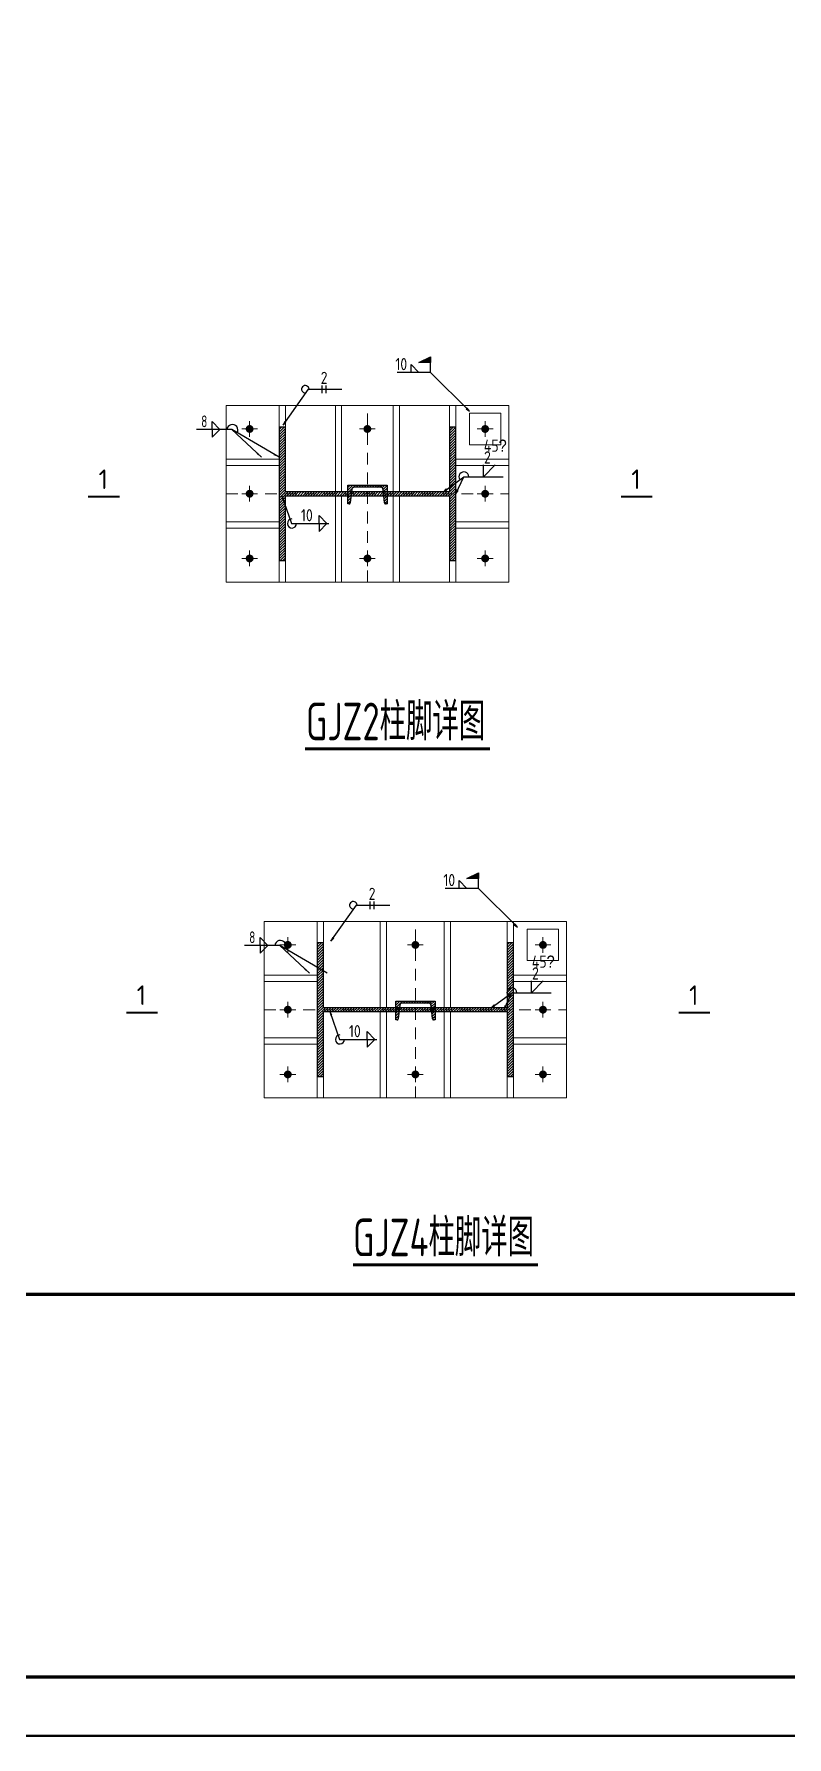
# Model space of a CAD drawing. Extents: x 447413 to 2975780, y -1432727 to 1301644.
# Drawn here: x 2687160 to 2706339, y 51920 to 95316 of the extents above; entities that cross this region are included whole.
import ezdxf
from ezdxf.enums import TextEntityAlignment as Align

# ---------------------------------------------------------------- set-up
doc = ezdxf.new("R2010")
doc.units = 0
doc.header["$LTSCALE"] = 1000
doc.header["$MEASUREMENT"] = 0
doc.linetypes.add('线型2', pattern=[5, 3, -2])
doc.linetypes.add('线型4', pattern=[500, 150, -100, 150, -100])
for name, color, linetype in [('10', 7, 'Continuous'), ('COLU_DE_NUM', 7, 'Continuous'), ('DIM_SYMB', 3, 'Continuous'), ('图框', 253, 'Continuous'), ('焊缝标注', 253, 'Continuous'), ('螺栓孔标注', 253, 'Continuous'), ('钢板标注', 253, 'Continuous')]:
    doc.layers.add(name, color=color, linetype=linetype)
doc.layers.add('20', color=2, linetype='Continuous', lineweight=18)
doc.layers.add('THICK', color=6, linetype='Continuous', lineweight=0)
doc.styles.add('PkpmHz', font='Pkpmeng', dxfattribs={"width": 0.6, "bigfont": 'hztxt'})
doc.styles.add('TSSD_Dimension', font='sysz.shx', dxfattribs={"width": 0.7, "bigfont": 'syfs.shx'})
doc.styles.add('TSSD_Label', font='Tssdeng.shx', dxfattribs={"width": 0.7, "bigfont": 'hztxt.shx'})
doc.dimstyles.new('TSSD_20_150', dxfattribs={"dimtxt": 525, "dimasz": 150, "dimexe": 150, "dimexo": 225, "dimgap": 150, "dimtad": 1, "dimdec": 0, "dimlfac": 0.133333, "dimzin": 0, "dimdsep": 46, "dimtxsty": 'TSSD_Dimension', "dimblk": 'ARCHTICK', "dimcen": 0, "dimdle": 112.5, "dimclrt": 7, "dimadec": 0, "dimazin": 0, "dimtfac": 1, "dimtdec": 0, "dimtix": 1, "dimtmove": 2, "dimatfit": 3, "dimfxl": 0, "dimtolj": 1, "dimtzin": 0, "dimarcsym": 0})

# ---------------------------------------------------------------- blocks, each defined once
blk = doc.blocks.new('A$C6B0021A6')
at = {"layer": '图框', "color": 2, "const_width": 40, "elevation": -84000}
blk.add_lwpolyline([(20, 84120), (118920, 84120), (118920, 20), (20, 20)], close=True, dxfattribs=at)
at = {"layer": '图框', "color": 153, "const_width": 58, "elevation": -84000}
for points in [[(111420, 1020), (2520, 1020), (2520, 83120), (111420, 83120)], [(111420, 83120), (117920, 83120), (117920, 1020), (111420, 1020)]]:
    blk.add_lwpolyline(points, close=True, dxfattribs=at)
blk = doc.blocks.new('KJ')
h = blk.add_hatch()
h.set_pattern_fill('ANSI31', color=256, scale=30)
h.set_pattern_definition([(45, (-174820.64, -8891.34), (-33.6759605, 33.6759605), [])])
edge = h.paths.add_edge_path()
edge.add_line((468524, 32240), (468484, 31892))
edge.add_arc((468461, 31888), 22.7, -93.7607, 9.4632, ccw=False)
edge.add_line((468460, 31866), (468423, 31866))
edge.add_line((468423, 31866), (468423, 32346))
edge.add_line((468423, 32346), (469423, 32346))
edge.add_line((469423, 32346), (469423, 31866))
edge.add_line((469423, 31866), (469385, 31866))
edge.add_arc((469384, 31888), 22.7, 170.5368, 273.7607, ccw=False)
edge.add_line((469362, 31892), (469321, 32240))
edge.add_arc((469259, 32230), 62.8, 9.2643, 86.591)
edge.add_line((469263, 32293), (468582, 32293))
edge.add_arc((468586, 32230), 62.8, 93.409, 170.881)
at = {"layer": '10', "color": 1, "linetype": '线型4'}
blk.add_lwpolyline([(468524, 32240), (468484, 31892, -0.483548), (468460, 31866), (468423, 31866), (468423, 32346), (469423, 32346), (469423, 31866), (469385, 31866, -0.483548), (469362, 31892), (469321, 32240, 0.350816), (469263, 32293), (468582, 32293, 0.351528), (468524, 32240)], format="xyb", dxfattribs=at)
blk = doc.blocks.new('_ArchTick')
at = {"color": 0, "linetype": 'ByBlock', "const_width": 0.4}
blk.add_lwpolyline([(-0.5, -0.5), (0.5, 0.5)], dxfattribs=at)

msp = doc.modelspace()

# ---------------------------------------------------------------- hatches: boundary and pattern name
h = msp.add_hatch()
h.set_pattern_fill('ANSI31', color=256, scale=30)
h.set_pattern_definition([(45, (2242921.61, 367617.81), (-33.6759605, 33.6759605), [])])
h.paths.add_polyline_path([(2697741.5, 83652.4), (2693561.5, 83652.4), (2693561.5, 85302.4), (2693401.5, 85302.4), (2693401.5, 81902.4), (2693561.5, 81902.4), (2693561.5, 83552.4), (2697741.5, 83552.4), (2697741.5, 81902.4), (2697901.5, 81902.4), (2697901.5, 85302.4), (2697741.5, 85302.4)])
h = msp.add_hatch()
h.set_pattern_fill('ANSI31', color=256, scale=30)
h.set_pattern_definition([(45, (2244144.28, 354469.284), (-33.6759605, 33.6759605), [])])
h.paths.add_polyline_path([(2699214.1, 70503.9), (2694534.1, 70503.9), (2694534.1, 72153.9), (2694374.1, 72153.9), (2694374.1, 68753.9), (2694534.1, 68753.9), (2694534.1, 70403.9), (2699214.1, 70403.9), (2699214.1, 68753.9), (2699374.1, 68753.9), (2699374.1, 72153.9), (2699214.1, 72153.9)])
at = {"layer": '焊缝标注'}
for points in [[(2697262.7, 86943.5), (2696962.7, 86943.5), (2697262.7, 87093.5)], [(2698251.5, 85702.4), (2698191.5, 85783.8), (2698170.2, 85762.6)], [(2693501.5, 85352.4), (2693572.4, 85424.4), (2693548.2, 85442.1)], [(2693472.9, 83552.4), (2693497.9, 83454.5), (2693525.6, 83466.1)], [(2697586.1, 83652.4), (2697675.1, 83700.4), (2697657.1, 83724.4)], [(2697901.5, 83602.4), (2697960.2, 83684.8), (2697933.4, 83698.4)], [(2698485.4, 73795), (2698185.4, 73795), (2698485.4, 73945)], [(2699474.1, 72553.9), (2699414.1, 72635.3), (2699392.9, 72614.1)], [(2694724.1, 72203.9), (2694795.1, 72275.9), (2694770.8, 72293.6)], [(2694695.5, 70403.9), (2694720.6, 70305.9), (2694748.3, 70317.6)], [(2698808.7, 70503.9), (2698897.7, 70551.9), (2698879.7, 70575.9)], [(2699124.1, 70453.9), (2699182.8, 70536.2), (2699156.1, 70549.8)]]:
    msp.add_hatch(color=256, dxfattribs=at).paths.add_polyline_path(points)

# ---------------------------------------------------------------- linework, layer by layer
at = {"layer": '10', "linetype": '线型2', "lineweight": 18, "ltscale": 0.1}
for p, q in [((2695651.5, 81347.4, 252000), (2695651.5, 85857.4, 252000)), ((2692046.5, 83602.4, 252000), (2699256.5, 83602.4, 252000)), ((2696874.1, 68198.9, 252000), (2696874.1, 72708.9, 252000)), ((2693019.1, 70453.9, 252000), (2700729.1, 70453.9, 252000))]:
    msp.add_line(p, q, dxfattribs=at)
at = {"layer": '10', "lineweight": 18, "ltscale": 0.1}
for p, q in [((2692451.5, 85252.4, 252000), (2692851.5, 85252.4, 252000)), ((2692651.5, 85052.4, 252000), (2692651.5, 85452.4, 252000)), ((2695451.5, 85252.4, 252000), (2695851.5, 85252.4, 252000)), ((2695651.5, 85052.4, 252000), (2695651.5, 85452.4, 252000)), ((2698451.5, 85252.4, 252000), (2698851.5, 85252.4, 252000)), ((2698651.5, 85052.4, 252000), (2698651.5, 85452.4, 252000)), ((2692651.5, 83402.4, 252000), (2692651.5, 83802.4, 252000)), ((2698651.5, 83402.4, 252000), (2698651.5, 83802.4, 252000)), ((2692451.5, 83602.4, 252000), (2692851.5, 83602.4, 252000)), ((2698451.5, 83602.4, 252000), (2698851.5, 83602.4, 252000)), ((2692651.5, 81752.4, 252000), (2692651.5, 82152.4, 252000)), ((2695651.5, 81752.4, 252000), (2695651.5, 82152.4, 252000)), ((2698651.5, 81752.4, 252000), (2698651.5, 82152.4, 252000)), ((2692451.5, 81952.4, 252000), (2692851.5, 81952.4, 252000)), ((2695451.5, 81952.4, 252000), (2695851.5, 81952.4, 252000)), ((2698451.5, 81952.4, 252000), (2698851.5, 81952.4, 252000)), ((2693424.1, 72103.9, 252000), (2693824.1, 72103.9, 252000)), ((2693624.1, 71903.9, 252000), (2693624.1, 72303.9, 252000)), ((2696674.1, 72103.9, 252000), (2697074.1, 72103.9, 252000)), ((2696874.1, 71903.9, 252000), (2696874.1, 72303.9, 252000)), ((2699924.1, 72103.9, 252000), (2700324.1, 72103.9, 252000)), ((2700124.1, 71903.9, 252000), (2700124.1, 72303.9, 252000)), ((2693424.1, 70453.9, 252000), (2693824.1, 70453.9, 252000)), ((2693624.1, 70253.9, 252000), (2693624.1, 70653.9, 252000)), ((2699924.1, 70453.9, 252000), (2700324.1, 70453.9, 252000)), ((2700124.1, 70253.9, 252000), (2700124.1, 70653.9, 252000)), ((2693624.1, 68603.9, 252000), (2693624.1, 69003.9, 252000)), ((2696874.1, 68603.9, 252000), (2696874.1, 69003.9, 252000)), ((2700124.1, 68603.9, 252000), (2700124.1, 69003.9, 252000)), ((2693424.1, 68803.9, 252000), (2693824.1, 68803.9, 252000)), ((2696674.1, 68803.9, 252000), (2697074.1, 68803.9, 252000)), ((2699924.1, 68803.9, 252000), (2700324.1, 68803.9, 252000))]:
    msp.add_line(p, q, dxfattribs=at)
at = {"layer": '10', "color": 1, "const_width": 100, "elevation": 252000}
for points in [[(2692701.5, 85252.4, 1), (2692601.5, 85252.4, 1)], [(2695701.5, 85252.4, 1), (2695601.5, 85252.4, 1)], [(2698701.5, 85252.4, 1), (2698601.5, 85252.4, 1)], [(2692701.5, 83602.4, 1), (2692601.5, 83602.4, 1)], [(2698701.5, 83602.4, 1), (2698601.5, 83602.4, 1)], [(2692701.5, 81952.4, 1), (2692601.5, 81952.4, 1)], [(2695701.5, 81952.4, 1), (2695601.5, 81952.4, 1)], [(2698701.5, 81952.4, 1), (2698601.5, 81952.4, 1)], [(2693674.1, 72103.9, 1), (2693574.1, 72103.9, 1)], [(2696924.1, 72103.9, 1), (2696824.1, 72103.9, 1)], [(2700174.1, 72103.9, 1), (2700074.1, 72103.9, 1)], [(2693674.1, 70453.9, 1), (2693574.1, 70453.9, 1)], [(2700174.1, 70453.9, 1), (2700074.1, 70453.9, 1)], [(2693674.1, 68803.9, 1), (2693574.1, 68803.9, 1)], [(2696924.1, 68803.9, 1), (2696824.1, 68803.9, 1)], [(2700174.1, 68803.9, 1), (2700074.1, 68803.9, 1)]]:
    msp.add_lwpolyline(points, format="xyb", close=True, dxfattribs=at)
at = {"layer": '10', "color": 3, "ltscale": 0.1, "elevation": 252000}
for points in [[(2697741.5, 83652.4), (2693561.5, 83652.4), (2693561.5, 85302.4), (2693401.5, 85302.4), (2693401.5, 81902.4), (2693561.5, 81902.4), (2693561.5, 83552.4), (2697741.5, 83552.4), (2697741.5, 81902.4), (2697901.5, 81902.4), (2697901.5, 85302.4), (2697741.5, 85302.4)], [(2699214.1, 70503.9), (2694534.1, 70503.9), (2694534.1, 72153.9), (2694374.1, 72153.9), (2694374.1, 68753.9), (2694534.1, 68753.9), (2694534.1, 70403.9), (2699214.1, 70403.9), (2699214.1, 68753.9), (2699374.1, 68753.9), (2699374.1, 72153.9), (2699214.1, 72153.9)]]:
    msp.add_lwpolyline(points, close=True, dxfattribs=at)
at = {"layer": '20', "ltscale": 0.1}
for p, q in [((2699251.5, 85852.4, 252000), (2692051.5, 85852.4, 252000)), ((2692051.5, 85852.4, 252000), (2692051.5, 81352.4, 252000)), ((2693501.5, 85852.4, 252000), (2693401.5, 85852.4, 252000)), ((2693401.5, 85852.4, 252000), (2693401.5, 85302.4, 252000)), ((2693561.5, 85302.4, 252000), (2693561.5, 85852.4, 252000)), ((2694246.5, 85852.4, 252000), (2694086.5, 85852.4, 252000)), ((2695731.5, 85852.4, 252000), (2695571.5, 85852.4, 252000)), ((2696466.5, 85852.4, 252000), (2696306.5, 85852.4, 252000)), ((2697741.5, 85852.4, 252000), (2697741.5, 85302.4, 252000)), ((2697901.5, 85852.4, 252000), (2697801.5, 85852.4, 252000)), ((2697901.5, 85302.4, 252000), (2697901.5, 85852.4, 252000)), ((2699051.5, 85652.4, 252000), (2698251.5, 85652.4, 252000)), ((2698251.5, 85652.4, 252000), (2698251.5, 84852.4, 252000)), ((2699051.5, 84852.4, 252000), (2699051.5, 85652.4, 252000)), ((2699251.5, 81352.4, 252000), (2699251.5, 85852.4, 252000)), ((2693401.5, 85302.4, 252000), (2693501.5, 85302.4, 252000)), ((2697801.5, 85302.4, 252000), (2697901.5, 85302.4, 252000)), ((2698251.5, 84852.4, 252000), (2699051.5, 84852.4, 252000)), ((2693401.5, 84482.4, 252000), (2692051.5, 84482.4, 252000)), ((2692051.5, 84482.4, 252000), (2692051.5, 84322.4, 252000)), ((2692051.5, 84322.4, 252000), (2693401.5, 84322.4, 252000)), ((2693401.5, 84322.4, 252000), (2693401.5, 84482.4, 252000)), ((2699251.5, 84482.4, 252000), (2697901.5, 84482.4, 252000)), ((2697901.5, 84482.4, 252000), (2697901.5, 84322.4, 252000)), ((2697901.5, 84322.4, 252000), (2699251.5, 84322.4, 252000)), ((2699251.5, 84322.4, 252000), (2699251.5, 84482.4, 252000)), ((2694086.5, 83652.4, 252000), (2694246.5, 83652.4, 252000)), ((2694246.5, 83552.4, 252000), (2694086.5, 83552.4, 252000)), ((2695571.5, 83652.4, 252000), (2695731.5, 83652.4, 252000)), ((2695731.5, 83552.4, 252000), (2695571.5, 83552.4, 252000)), ((2696306.5, 83652.4, 252000), (2696466.5, 83652.4, 252000)), ((2696466.5, 83552.4, 252000), (2696306.5, 83552.4, 252000)), ((2693401.5, 82882.4, 252000), (2692051.5, 82882.4, 252000)), ((2692051.5, 82882.4, 252000), (2692051.5, 82722.4, 252000)), ((2692051.5, 82722.4, 252000), (2693401.5, 82722.4, 252000)), ((2693401.5, 82722.4, 252000), (2693401.5, 82882.4, 252000)), ((2699251.5, 82882.4, 252000), (2697901.5, 82882.4, 252000)), ((2697901.5, 82882.4, 252000), (2697901.5, 82722.4, 252000)), ((2697901.5, 82722.4, 252000), (2699251.5, 82722.4, 252000)), ((2699251.5, 82722.4, 252000), (2699251.5, 82882.4, 252000)), ((2693501.5, 81902.4, 252000), (2693401.5, 81902.4, 252000)), ((2693401.5, 81902.4, 252000), (2693401.5, 81352.4, 252000)), ((2693561.5, 81352.4, 252000), (2693561.5, 81902.4, 252000)), ((2697741.5, 81902.4, 252000), (2697741.5, 81352.4, 252000)), ((2697901.5, 81902.4, 252000), (2697801.5, 81902.4, 252000)), ((2697901.5, 81352.4, 252000), (2697901.5, 81902.4, 252000)), ((2692051.5, 81352.4, 252000), (2699251.5, 81352.4, 252000)), ((2693401.5, 81352.4, 252000), (2693501.5, 81352.4, 252000)), ((2694086.5, 81352.4, 252000), (2694246.5, 81352.4, 252000)), ((2695571.5, 81352.4, 252000), (2695731.5, 81352.4, 252000)), ((2696306.5, 81352.4, 252000), (2696466.5, 81352.4, 252000)), ((2697801.5, 81352.4, 252000), (2697901.5, 81352.4, 252000)), ((2700724.1, 72703.9, 252000), (2693024.1, 72703.9, 252000)), ((2693024.1, 72703.9, 252000), (2693024.1, 68203.9, 252000)), ((2694474.1, 72703.9, 252000), (2694374.1, 72703.9, 252000)), ((2694374.1, 72703.9, 252000), (2694374.1, 72153.9, 252000)), ((2694534.1, 72153.9, 252000), (2694534.1, 72703.9, 252000)), ((2695219.1, 72703.9, 252000), (2695059.1, 72703.9, 252000)), ((2696954.1, 72703.9, 252000), (2696794.1, 72703.9, 252000)), ((2697769.1, 72703.9, 252000), (2697609.1, 72703.9, 252000)), ((2699214.1, 72703.9, 252000), (2699214.1, 72153.9, 252000)), ((2699374.1, 72703.9, 252000), (2699274.1, 72703.9, 252000)), ((2699374.1, 72153.9, 252000), (2699374.1, 72703.9, 252000)), ((2700524.1, 72503.9, 252000), (2699724.1, 72503.9, 252000)), ((2699724.1, 72503.9, 252000), (2699724.1, 71703.9, 252000)), ((2700524.1, 71703.9, 252000), (2700524.1, 72503.9, 252000)), ((2700724.1, 68203.9, 252000), (2700724.1, 72703.9, 252000)), ((2694374.1, 72153.9, 252000), (2694474.1, 72153.9, 252000)), ((2699274.1, 72153.9, 252000), (2699374.1, 72153.9, 252000)), ((2699724.1, 71703.9, 252000), (2700524.1, 71703.9, 252000)), ((2694374.1, 71333.9, 252000), (2693024.1, 71333.9, 252000)), ((2693024.1, 71333.9, 252000), (2693024.1, 71173.9, 252000)), ((2693024.1, 71173.9, 252000), (2694374.1, 71173.9, 252000)), ((2694374.1, 71173.9, 252000), (2694374.1, 71333.9, 252000)), ((2700724.1, 71333.9, 252000), (2699374.1, 71333.9, 252000)), ((2699374.1, 71333.9, 252000), (2699374.1, 71173.9, 252000)), ((2699374.1, 71173.9, 252000), (2700724.1, 71173.9, 252000)), ((2700724.1, 71173.9, 252000), (2700724.1, 71333.9, 252000)), ((2695059.1, 70503.9, 252000), (2695219.1, 70503.9, 252000)), ((2695219.1, 70403.9, 252000), (2695059.1, 70403.9, 252000)), ((2696794.1, 70503.9, 252000), (2696954.1, 70503.9, 252000)), ((2696954.1, 70403.9, 252000), (2696794.1, 70403.9, 252000)), ((2697609.1, 70503.9, 252000), (2697769.1, 70503.9, 252000)), ((2697769.1, 70403.9, 252000), (2697609.1, 70403.9, 252000)), ((2694374.1, 69733.9, 252000), (2693024.1, 69733.9, 252000)), ((2693024.1, 69733.9, 252000), (2693024.1, 69573.9, 252000)), ((2693024.1, 69573.9, 252000), (2694374.1, 69573.9, 252000)), ((2694374.1, 69573.9, 252000), (2694374.1, 69733.9, 252000)), ((2700724.1, 69733.9, 252000), (2699374.1, 69733.9, 252000)), ((2699374.1, 69733.9, 252000), (2699374.1, 69573.9, 252000)), ((2699374.1, 69573.9, 252000), (2700724.1, 69573.9, 252000)), ((2700724.1, 69573.9, 252000), (2700724.1, 69733.9, 252000)), ((2694474.1, 68753.9, 252000), (2694374.1, 68753.9, 252000)), ((2694374.1, 68753.9, 252000), (2694374.1, 68203.9, 252000)), ((2694534.1, 68203.9, 252000), (2694534.1, 68753.9, 252000)), ((2699214.1, 68753.9, 252000), (2699214.1, 68203.9, 252000)), ((2699374.1, 68753.9, 252000), (2699274.1, 68753.9, 252000)), ((2699374.1, 68203.9, 252000), (2699374.1, 68753.9, 252000)), ((2693024.1, 68203.9, 252000), (2700724.1, 68203.9, 252000)), ((2694374.1, 68203.9, 252000), (2694474.1, 68203.9, 252000)), ((2695059.1, 68203.9, 252000), (2695219.1, 68203.9, 252000)), ((2696794.1, 68203.9, 252000), (2696954.1, 68203.9, 252000)), ((2697609.1, 68203.9, 252000), (2697769.1, 68203.9, 252000)), ((2699274.1, 68203.9, 252000), (2699374.1, 68203.9, 252000))]:
    msp.add_line(p, q, dxfattribs=at)
at = {"layer": '20'}
for p, q in [((2694834.8, 85852.4, 252000), (2694834.8, 83652.4, 252000)), ((2694994.8, 83652.4, 252000), (2694994.8, 85852.4, 252000)), ((2696308.1, 85852.4, 252000), (2696308.1, 83652.4, 252000)), ((2696468.1, 83652.4, 252000), (2696468.1, 85852.4, 252000)), ((2694834.8, 83552.4, 252000), (2694834.8, 81352.4, 252000)), ((2694994.8, 81352.4, 252000), (2694994.8, 83552.4, 252000)), ((2696308.1, 83552.4, 252000), (2696308.1, 81352.4, 252000)), ((2696468.1, 81352.4, 252000), (2696468.1, 83552.4, 252000)), ((2695977.5, 72703.9, 252000), (2695977.5, 70503.9, 252000)), ((2696137.5, 70503.9, 252000), (2696137.5, 72703.9, 252000)), ((2697610.8, 72703.9, 252000), (2697610.8, 70503.9, 252000)), ((2697770.8, 70503.9, 252000), (2697770.8, 72703.9, 252000)), ((2695977.5, 70403.9, 252000), (2695977.5, 68203.9, 252000)), ((2696137.5, 68203.9, 252000), (2696137.5, 70403.9, 252000)), ((2697610.8, 70403.9, 252000), (2697610.8, 68203.9, 252000)), ((2697770.8, 68203.9, 252000), (2697770.8, 70403.9, 252000))]:
    msp.add_line(p, q, dxfattribs=at)
at = {"layer": 'DIM_SYMB', "const_width": 75, "elevation": 252000}
for points in [[(2694061, 77100), (2698776.2, 77100)], [(2695283.7, 63951.5), (2699998.9, 63951.5)]]:
    msp.add_lwpolyline(points, dxfattribs=at)
at = {"layer": 'THICK', "const_width": 50, "elevation": 252000}
for points in [[(2689336.9, 83530.1), (2688536.9, 83530.1)], [(2702909.6, 83530.1), (2702109.6, 83530.1)], [(2690309.6, 70381.5), (2689509.6, 70381.5)], [(2704382.3, 70381.5), (2703582.3, 70381.5)]]:
    msp.add_lwpolyline(points, dxfattribs=at)
at = {"layer": '焊缝标注', "ltscale": 0.1}
for p, q in [((2696962.7, 86693.5, 252000), (2696762.7, 86893.5, 252000)), ((2696762.7, 86693.5, 252000), (2696762.7, 86893.5, 252000)), ((2697262.7, 86693.5, 252000), (2697262.7, 86943.5, 252000)), ((2694498.9, 86162.9, 252000), (2694498.9, 86362.9, 252000)), ((2694598.9, 86162.9, 252000), (2694598.9, 86362.9, 252000)), ((2697262.7, 86693.5, 252000), (2696412.7, 86693.5, 252000)), ((2698251.5, 85702.4, 252000), (2697262.7, 86693.5, 252000)), ((2693501.5, 85352.4, 252000), (2694148.9, 86262.9, 252000)), ((2694148.9, 86262.9, 252000), (2694998.9, 86262.9, 252000)), ((2698609.6, 84034.7, 252000), (2698609.6, 84334.7, 252000)), ((2698609.6, 84034.7, 252000), (2698909.6, 84334.7, 252000)), ((2697586.1, 83652.4, 252000), (2698109.6, 84034.7, 252000)), ((2697901.5, 83602.4, 252000), (2698109.6, 84034.7, 252000)), ((2698109.6, 84034.7, 252000), (2699109.6, 84034.7, 252000)), ((2693475.7, 83552.4, 252000), (2693721.2, 82843.3, 252000)), ((2694421.2, 83043.3, 252000), (2694621.2, 82843.3, 252000)), ((2694421.2, 82843.3, 252000), (2694421.2, 83043.3, 252000)), ((2693721.2, 82843.3, 252000), (2694671.2, 82843.3, 252000)), ((2694421.2, 82643.3, 252000), (2694621.2, 82843.3, 252000)), ((2694421.2, 82843.3, 252000), (2694421.2, 82643.3, 252000)), ((2698485.4, 73545, 252000), (2698485.4, 73795, 252000)), ((2698485.4, 73545, 252000), (2697635.4, 73545, 252000)), ((2698185.4, 73545, 252000), (2697985.4, 73745, 252000)), ((2697985.4, 73545, 252000), (2697985.4, 73745, 252000)), ((2699474.1, 72553.9, 252000), (2698485.4, 73545, 252000)), ((2694724.1, 72203.9, 252000), (2695371.6, 73114.4, 252000)), ((2695371.6, 73114.4, 252000), (2696221.6, 73114.4, 252000)), ((2695721.6, 73014.4, 252000), (2695721.6, 73214.4, 252000)), ((2695821.6, 73014.4, 252000), (2695821.6, 73214.4, 252000)), ((2699832.3, 70886.2, 252000), (2699832.3, 71186.2, 252000)), ((2699832.3, 70886.2, 252000), (2700132.3, 71186.2, 252000)), ((2698808.7, 70503.9, 252000), (2699332.3, 70886.2, 252000)), ((2699124.1, 70453.9, 252000), (2699332.3, 70886.2, 252000)), ((2699332.3, 70886.2, 252000), (2700332.3, 70886.2, 252000)), ((2694698.4, 70403.9, 252000), (2694943.9, 69694.8, 252000)), ((2695643.9, 69894.8, 252000), (2695843.9, 69694.8, 252000)), ((2695643.9, 69694.8, 252000), (2695643.9, 69894.8, 252000)), ((2694943.9, 69694.8, 252000), (2695893.9, 69694.8, 252000)), ((2695643.9, 69494.8, 252000), (2695843.9, 69694.8, 252000)), ((2695643.9, 69694.8, 252000), (2695643.9, 69494.8, 252000))]:
    msp.add_line(p, q, dxfattribs=at)
at = {"layer": '焊缝标注', "ltscale": 100}
for p, q in [((2692195.2, 85240.4, 252000), (2691300, 85240.4, 252000)), ((2691895.2, 85240.4, 252000), (2691695.2, 85440.4, 252000)), ((2691695.2, 85240.4, 252000), (2691695.2, 85440.4, 252000)), ((2691895.2, 85240.4, 252000), (2691695.2, 85040.4, 252000)), ((2691695.2, 85240.4, 252000), (2691695.2, 85040.4, 252000)), ((2693417.9, 72091.8, 252000), (2692522.6, 72091.8, 252000)), ((2693117.9, 72091.8, 252000), (2692917.9, 72291.8, 252000)), ((2692917.9, 72091.8, 252000), (2692917.9, 72291.8, 252000)), ((2693117.9, 72091.8, 252000), (2692917.9, 71891.8, 252000)), ((2692917.9, 72091.8, 252000), (2692917.9, 71891.8, 252000))]:
    msp.add_line(p, q, dxfattribs=at)
at = {"layer": '焊缝标注', "linetype": 'Continuous', "elevation": 252000}
for points in [[(2697262.7, 86943.5), (2696962.7, 86943.5), (2697262.7, 87093.5)], [(2698251.5, 85702.4), (2698191.5, 85783.8), (2698170.2, 85762.6)], [(2693501.5, 85352.4), (2693572.4, 85424.4), (2693548.2, 85442.1)], [(2693472.9, 83552.4), (2693497.9, 83454.5), (2693525.6, 83466.1)], [(2697586.1, 83652.4), (2697675.1, 83700.4), (2697657.1, 83724.4)], [(2697901.5, 83602.4), (2697960.2, 83684.8), (2697933.4, 83698.4)], [(2698485.4, 73795), (2698185.4, 73795), (2698485.4, 73945)], [(2699474.1, 72553.9), (2699414.1, 72635.3), (2699392.9, 72614.1)], [(2694724.1, 72203.9), (2694795.1, 72275.9), (2694770.8, 72293.6)], [(2694695.5, 70403.9), (2694720.6, 70305.9), (2694748.3, 70317.6)], [(2698808.7, 70503.9), (2698897.7, 70551.9), (2698879.7, 70575.9)], [(2699124.1, 70453.9), (2699182.8, 70536.2), (2699156.1, 70549.8)]]:
    msp.add_lwpolyline(points, close=True, dxfattribs=at)
at = {"layer": '焊缝标注'}
for centre, radius, start, end in [((2694069.4, 86264.2, 252000), 95, 359.2629, 278.20195), ((2698109.6, 84034.7, 252000), 125, 0, 216.13599), ((2693730.7, 82843.5, 252000), 115.5, 93.77515, 359.92102), ((2695292.1, 73115.6, 252000), 95, 359.2629, 278.20195), ((2699332.3, 70886.2, 252000), 125, 0, 216.13599), ((2694953.4, 69695, 252000), 115.5, 93.77515, 359.92102)]:
    msp.add_arc(centre, radius, start, end, dxfattribs=at)
at = {"layer": '焊缝标注', "ltscale": 100}
for centre in [(2692211.6, 85225.2, 252000), (2693434.3, 72076.7, 252000)]:
    msp.add_arc(centre, 142.2, 328.96514, 173.87807, dxfattribs=at)
at = {"layer": '螺栓孔标注', "const_width": 0.1, "elevation": 252000}
for points in [[(2698651.5, 85252.4, 1), (2698651.4, 85252.4, 1)], [(2700124.2, 72103.9, 1), (2700124.1, 72103.9, 1)]]:
    msp.add_lwpolyline(points, format="xyb", close=True, dxfattribs=at)
at = {"layer": '钢板标注', "const_width": 0.1, "elevation": 252000}
for points in [[(2698651.5, 85652.4, 1), (2698651.4, 85652.4, 1)], [(2700124.2, 72503.9, 1), (2700124.1, 72503.9, 1)]]:
    msp.add_lwpolyline(points, format="xyb", close=True, dxfattribs=at)

# ---------------------------------------------------------------- block references
at = {"xscale": 1.5, "yscale": 1.5, "zscale": 1.5, "rotation": 270}
msp.add_blockref('A$C6B0021A6', (2617168.3, 230330.5, 252000), dxfattribs=at)
for p in [(2226728.9, 51475.8, 252000), (2227951.6, 38327.3, 252000)]:
    msp.add_blockref('KJ', p)

# ---------------------------------------------------------------- texts
at = {"layer": 'COLU_DE_NUM', "style": 'TSSD_Label', "width": 0.7}
for s, p in [('GJZ2柱脚详图', (2696368.6, 77850, 252000)), ('GJZ4柱脚详图', (2697591.3, 64701.5, 252000))]:
    msp.add_text(s, height=960, dxfattribs=at).set_placement(p, align=Align.MIDDLE)
at = {"layer": 'THICK', "style": 'TSSD_Label'}
for p in [(2688802.3, 83721.7, 252000), (2702375, 83721.7, 252000), (2689775, 70573.2, 252000), (2703847.6, 70573.2, 252000)]:
    msp.add_text('1', height=500, dxfattribs=at).set_placement(p)
at = {"layer": '焊缝标注', "style": 'PkpmHz'}
for s, height, width, p in [('10', 310, 0.86, (2696514.1, 86750.2, 252000)), ('2', 310, 0.86, (2694548.9, 86399.6, 252000)), ('8', 300, 0.71, (2691495.2, 85297, 252000)), ('45\x8a', 310, 0.86, (2698909.6, 84671.3, 252000)), ('2', 310, 0.86, (2698709.6, 84371.3, 252000)), ('10', 310, 0.86, (2694109.5, 82900, 252000)), ('10', 310, 0.86, (2697736.8, 73601.6, 252000)), ('2', 310, 0.86, (2695771.6, 73251, 252000)), ('8', 300, 0.71, (2692717.9, 72148.5, 252000)), ('45\x8a', 310, 0.86, (2700132.3, 71522.8, 252000)), ('2', 310, 0.86, (2699932.3, 71222.8, 252000)), ('10', 310, 0.86, (2695332.2, 69751.4, 252000))]:
    msp.add_text(s, height=height, dxfattribs=dict(at, width=width)).set_placement(p, align=Align.CENTER)

# ---------------------------------------------------------------- leaders
at = {"layer": '焊缝标注'}
for points in [[(2693401.5, 84532.4, 252000), (2692195.2, 85240.4, 252000)], [(2692951.5, 84532.4, 252000), (2692195.2, 85240.4, 252000)], [(2694624.1, 71383.9, 252000), (2693417.9, 72091.8, 252000)], [(2694174.1, 71383.9, 252000), (2693417.9, 72091.8, 252000)]]:
    msp.add_leader(points, dimstyle='TSSD_20_150', dxfattribs=at)

doc.saveas('drawing.dxf')
